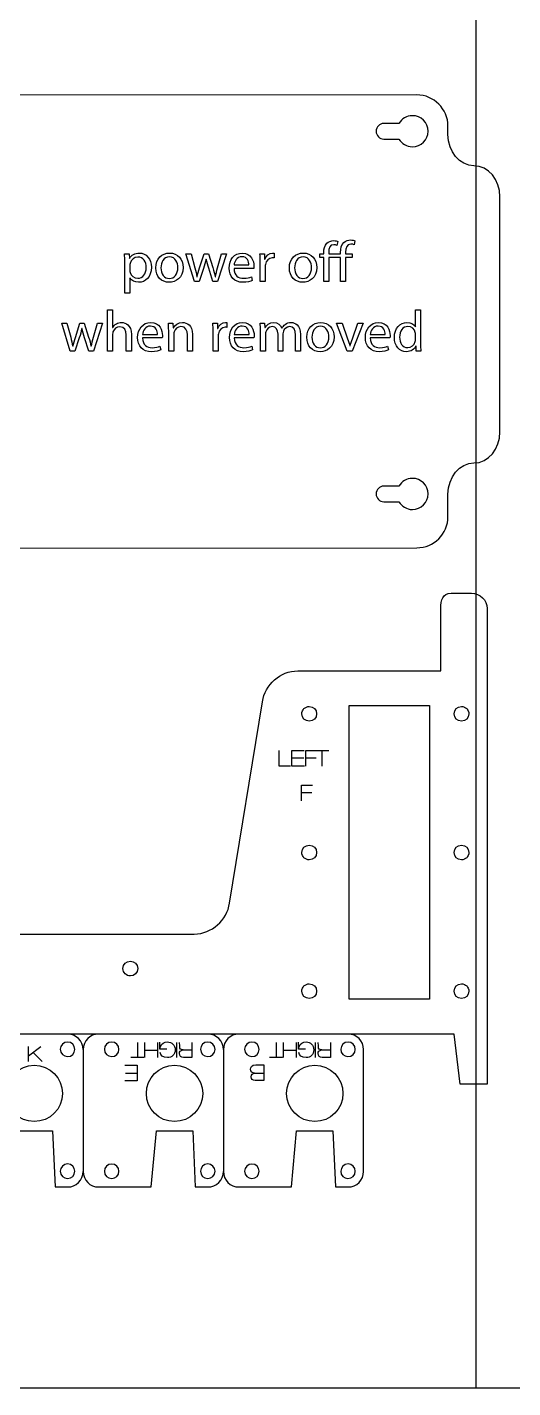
# Model space of a CAD drawing. Header units: millimetres. Extents: x -1200 to 0, y -900 to 0.
# Drawn here: x -686.4 to -592.9, y -900 to -637.8 of the extents above; entities that cross this region are included whole.
import ezdxf

# ---------------------------------------------------------------- set-up
doc = ezdxf.new("R2010")
doc.units = ezdxf.units.MM
doc.layers.add('CUTS', color=1, linetype='Continuous', true_color=0xff0000)
doc.layers.add('TEXT', color=5, linetype='Continuous', true_color=0x0000ff)
doc.layers.add('laser bed referance', color=3, linetype='Continuous', lineweight=25, true_color=0x00ff00)
doc.layers.add('Referance Lines', color=2, linetype='Continuous', lineweight=25, true_color=0xffff00)

msp = doc.modelspace()

# ---------------------------------------------------------------- linework, layer by layer
at = {"layer": 'CUTS', "color": 1, "lineweight": 25, "true_color": 0xff0000}
for points in [[(-611.37, -650.82), (-692.41, -650.87), (-692.41, -650.96)], [(-614.81, -656.32), (-617.71, -656.32)], [(-605.37, -658.47), (-605.37, -656.82)], [(-617.71, -659.32), (-614.81, -659.32)], [(-600.36, -664.47), (-600.36, -664.47)], [(-595.36, -715.76), (-595.36, -670.46)], [(-614.81, -726.22), (-617.71, -726.22)], [(-605.37, -732.11), (-605.37, -727.76)], [(-617.71, -729.22), (-614.81, -729.22)], [(-690.8, -738.16), (-611.37, -738.11)], [(-604.76, -746.84), (-600.85, -746.84)], [(-634.29, -761.83), (-606.76, -761.83), (-606.76, -749.83)], [(-597.85, -749.83), (-597.85, -764.83), (-597.85, -764.83)], [(-597.85, -764.83), (-597.85, -841.45), (-603.05, -841.46), (-604.15, -831.83), (-852.4, -831.83), (-855.58, -831.83)], [(-647.42, -806.6), (-641.07, -767.78)], [(-624.4, -768.53), (-608.95, -768.53), (-608.95, -825.13), (-624.4, -825.13), (-624.4, -768.53), (-624.4, -768.53)], [(-865.58, -822.19), (-865.58, -812.55), (-654.2, -812.55)], [(-675.61, -834.83), (-675.61, -858.3)], [(-648.61, -834.83), (-648.61, -858.3)], [(-621.62, -858.3), (-621.62, -834.83)], [(-699.61, -861.3), (-689.51, -861.3), (-688.51, -850.45), (-681.51, -850.45), (-681.51, -850.45), (-681.01, -861.3), (-678.61, -861.3)], [(-672.61, -861.3), (-662.51, -861.3), (-661.51, -850.45), (-654.51, -850.45), (-654.51, -850.45), (-654.01, -861.3), (-651.61, -861.3)], [(-645.61, -861.3), (-635.52, -861.3), (-634.52, -850.45), (-627.51, -850.45), (-627.52, -850.45), (-627.02, -861.3), (-624.62, -861.3)]]:
    msp.add_lwpolyline(points, dxfattribs=at)
for points in [[(-605.37, -656.82), (-605.37, -653.52), (-608.07, -650.82), (-611.37, -650.82)], [(-612.21, -654.82), (-613.32, -654.82), (-614.29, -655.42), (-614.81, -656.32)], [(-609.21, -657.82), (-609.21, -656.16), (-610.56, -654.82), (-612.21, -654.82)], [(-617.71, -656.32), (-618.54, -656.32), (-619.21, -656.99), (-619.21, -657.82)], [(-619.21, -657.82), (-619.21, -658.65), (-618.54, -659.32), (-617.71, -659.32)], [(-612.21, -660.82), (-610.56, -660.82), (-609.21, -659.47), (-609.21, -657.82)], [(-614.81, -659.32), (-614.29, -660.21), (-613.32, -660.82), (-612.21, -660.82)], [(-600.36, -664.47), (-603.11, -664.47), (-605.37, -661.77), (-605.37, -658.47)], [(-595.36, -670.46), (-595.36, -667.17), (-597.61, -664.47), (-600.36, -664.47)], [(-600.36, -721.76), (-597.61, -721.76), (-595.36, -719.06), (-595.36, -715.76)], [(-605.37, -727.76), (-605.37, -724.46), (-603.11, -721.76), (-600.36, -721.76)], [(-617.71, -726.22), (-618.54, -726.22), (-619.21, -726.89), (-619.21, -727.72)], [(-612.21, -724.72), (-613.32, -724.72), (-614.29, -725.32), (-614.81, -726.22)], [(-609.21, -727.72), (-609.21, -726.06), (-610.56, -724.72), (-612.21, -724.72)], [(-619.21, -727.72), (-619.21, -728.55), (-618.54, -729.22), (-617.71, -729.22)], [(-612.21, -730.72), (-610.56, -730.72), (-609.21, -729.37), (-609.21, -727.72)], [(-614.81, -729.22), (-614.29, -730.11), (-613.32, -730.72), (-612.21, -730.72)], [(-611.37, -738.11), (-608.07, -738.11), (-605.37, -735.41), (-605.37, -732.11)], [(-606.76, -749.83), (-606.76, -748.19), (-606.42, -746.84), (-604.76, -746.84)], [(-600.85, -746.84), (-599.2, -746.84), (-597.85, -748.19), (-597.85, -749.83)], [(-641.07, -767.78), (-640.64, -764.51), (-637.59, -761.83), (-634.29, -761.83)], [(-633.51, -770.11), (-633.51, -769.32), (-632.87, -768.68), (-632.08, -768.68)], [(-632.08, -771.53), (-632.87, -771.53), (-633.51, -770.89), (-633.51, -770.11)], [(-632.08, -768.68), (-631.29, -768.68), (-630.66, -769.32), (-630.66, -770.11)], [(-630.66, -770.11), (-630.66, -770.89), (-631.29, -771.53), (-632.08, -771.53)], [(-604.19, -770.11), (-604.19, -769.32), (-603.55, -768.68), (-602.77, -768.68)], [(-602.77, -771.53), (-603.55, -771.53), (-604.19, -770.89), (-604.19, -770.11)], [(-602.77, -768.68), (-601.98, -768.68), (-601.34, -769.32), (-601.34, -770.11)], [(-601.34, -770.11), (-601.34, -770.89), (-601.98, -771.53), (-602.77, -771.53)], [(-633.51, -796.83), (-633.51, -796.05), (-632.87, -795.41), (-632.08, -795.41)], [(-632.08, -798.26), (-632.87, -798.26), (-633.51, -797.62), (-633.51, -796.83)], [(-632.08, -795.41), (-631.29, -795.41), (-630.66, -796.05), (-630.66, -796.83)], [(-630.66, -796.83), (-630.66, -797.62), (-631.29, -798.26), (-632.08, -798.26)], [(-604.19, -796.83), (-604.19, -796.05), (-603.55, -795.41), (-602.77, -795.41)], [(-602.77, -798.26), (-603.55, -798.26), (-604.19, -797.62), (-604.19, -796.83)], [(-602.77, -795.41), (-601.98, -795.41), (-601.34, -796.05), (-601.34, -796.83)], [(-601.34, -796.83), (-601.34, -797.62), (-601.98, -798.26), (-602.77, -798.26)], [(-654.2, -812.55), (-650.9, -812.55), (-647.85, -809.87), (-647.42, -806.6)], [(-667.95, -819.19), (-667.95, -818.41), (-667.31, -817.77), (-666.52, -817.77)], [(-666.52, -817.77), (-665.73, -817.77), (-665.1, -818.41), (-665.1, -819.19)], [(-666.52, -820.62), (-667.31, -820.62), (-667.95, -819.98), (-667.95, -819.19)], [(-665.1, -819.19), (-665.1, -819.98), (-665.73, -820.62), (-666.52, -820.62)], [(-633.51, -823.56), (-633.51, -822.77), (-632.87, -822.13), (-632.08, -822.13)], [(-632.08, -822.13), (-631.29, -822.13), (-630.66, -822.77), (-630.66, -823.56)], [(-604.19, -823.56), (-604.19, -822.77), (-603.55, -822.13), (-602.77, -822.13)], [(-602.77, -822.13), (-601.98, -822.13), (-601.34, -822.77), (-601.34, -823.56)], [(-632.08, -824.98), (-632.87, -824.98), (-633.51, -824.34), (-633.51, -823.56)], [(-630.66, -823.56), (-630.66, -824.34), (-631.29, -824.98), (-632.08, -824.98)], [(-602.77, -824.98), (-603.55, -824.98), (-604.19, -824.34), (-604.19, -823.56)], [(-601.34, -823.56), (-601.34, -824.34), (-601.98, -824.98), (-602.77, -824.98)], [(-678.6, -833.36), (-679.38, -833.36), (-680.01, -833.99), (-680.01, -834.76)], [(-675.61, -834.83), (-675.61, -833.18), (-676.95, -831.83), (-678.61, -831.83)], [(-677.21, -834.77), (-677.2, -833.99), (-677.83, -833.37), (-678.6, -833.36)], [(-672.61, -831.83), (-674.27, -831.83), (-675.61, -833.18), (-675.61, -834.83)], [(-670.1, -833.36), (-670.88, -833.36), (-671.51, -833.99), (-671.51, -834.76)], [(-668.71, -834.77), (-668.71, -833.99), (-669.33, -833.37), (-670.1, -833.36)], [(-651.61, -833.36), (-652.38, -833.36), (-653.01, -833.99), (-653.01, -834.76)], [(-648.61, -834.83), (-648.61, -833.18), (-649.96, -831.83), (-651.61, -831.83)], [(-650.21, -834.77), (-650.21, -833.99), (-650.83, -833.37), (-651.61, -833.36)], [(-645.61, -831.83), (-647.27, -831.83), (-648.61, -833.18), (-648.61, -834.83)], [(-643.11, -833.36), (-643.88, -833.36), (-644.51, -833.99), (-644.51, -834.76)], [(-641.71, -834.77), (-641.71, -833.99), (-642.33, -833.37), (-643.11, -833.36)], [(-624.61, -833.36), (-625.38, -833.36), (-626.01, -833.99), (-626.01, -834.76)], [(-621.62, -834.83), (-621.62, -833.18), (-622.96, -831.83), (-624.62, -831.83)], [(-623.22, -834.77), (-623.21, -833.99), (-623.84, -833.37), (-624.61, -833.36)], [(-680.01, -834.76), (-680.01, -835.53), (-679.39, -836.16), (-678.61, -836.16)], [(-678.61, -836.16), (-677.84, -836.17), (-677.21, -835.54), (-677.21, -834.77)], [(-671.51, -834.76), (-671.51, -835.53), (-670.89, -836.16), (-670.11, -836.16)], [(-670.11, -836.16), (-669.34, -836.17), (-668.71, -835.54), (-668.71, -834.77)], [(-653.01, -834.76), (-653.02, -835.53), (-652.39, -836.16), (-651.62, -836.16)], [(-651.62, -836.16), (-650.84, -836.17), (-650.21, -835.54), (-650.21, -834.77)], [(-644.51, -834.76), (-644.52, -835.53), (-643.89, -836.16), (-643.12, -836.16)], [(-643.12, -836.16), (-642.34, -836.17), (-641.71, -835.54), (-641.71, -834.77)], [(-626.01, -834.76), (-626.02, -835.53), (-625.39, -836.16), (-624.62, -836.16)], [(-624.62, -836.16), (-623.85, -836.17), (-623.22, -835.54), (-623.22, -834.77)], [(-690.43, -843.26), (-690.43, -840.27), (-688, -837.84), (-685.01, -837.84)], [(-685.01, -837.84), (-682.01, -837.84), (-679.58, -840.27), (-679.58, -843.26)], [(-663.44, -843.26), (-663.44, -840.27), (-661.01, -837.84), (-658.01, -837.84)], [(-658.01, -837.84), (-655.01, -837.84), (-652.59, -840.27), (-652.59, -843.26)], [(-636.44, -843.26), (-636.44, -840.27), (-634.01, -837.84), (-631.01, -837.84)], [(-631.01, -837.84), (-628.02, -837.84), (-625.59, -840.27), (-625.59, -843.26)], [(-685.01, -848.69), (-688, -848.69), (-690.43, -846.26), (-690.43, -843.26)], [(-679.58, -843.26), (-679.58, -846.26), (-682.01, -848.69), (-685.01, -848.69)], [(-658.01, -848.69), (-661.01, -848.69), (-663.44, -846.26), (-663.44, -843.26)], [(-652.59, -843.26), (-652.59, -846.26), (-655.01, -848.69), (-658.01, -848.69)], [(-631.01, -848.69), (-634.01, -848.69), (-636.44, -846.26), (-636.44, -843.26)], [(-625.59, -843.26), (-625.59, -846.26), (-628.02, -848.69), (-631.01, -848.69)], [(-678.6, -856.86), (-679.38, -856.86), (-680.01, -857.49), (-680.01, -858.26)], [(-677.21, -858.27), (-677.2, -857.49), (-677.83, -856.87), (-678.6, -856.86)], [(-670.1, -856.87), (-670.88, -856.86), (-671.51, -857.49), (-671.51, -858.26)], [(-668.71, -858.27), (-668.71, -857.5), (-669.33, -856.87), (-670.1, -856.87)], [(-651.61, -856.86), (-652.38, -856.86), (-653.01, -857.49), (-653.01, -858.26)], [(-650.21, -858.27), (-650.21, -857.49), (-650.83, -856.87), (-651.61, -856.86)], [(-643.11, -856.87), (-643.88, -856.86), (-644.51, -857.49), (-644.51, -858.26)], [(-641.71, -858.27), (-641.71, -857.5), (-642.33, -856.87), (-643.11, -856.87)], [(-624.61, -856.86), (-625.38, -856.86), (-626.01, -857.49), (-626.01, -858.26)], [(-623.22, -858.27), (-623.21, -857.49), (-623.84, -856.87), (-624.61, -856.86)], [(-680.01, -858.26), (-680.01, -859.03), (-679.39, -859.66), (-678.61, -859.66)], [(-678.61, -859.66), (-677.84, -859.67), (-677.21, -859.04), (-677.21, -858.27)], [(-678.61, -861.3), (-676.95, -861.3), (-675.61, -859.96), (-675.61, -858.3)], [(-675.61, -858.3), (-675.61, -859.96), (-674.27, -861.3), (-672.61, -861.3)], [(-671.51, -858.26), (-671.51, -859.03), (-670.89, -859.66), (-670.11, -859.66)], [(-670.11, -859.66), (-669.34, -859.67), (-668.71, -859.04), (-668.71, -858.27)], [(-653.01, -858.26), (-653.02, -859.03), (-652.39, -859.66), (-651.62, -859.66)], [(-651.62, -859.66), (-650.84, -859.67), (-650.22, -859.04), (-650.21, -858.27)], [(-651.61, -861.3), (-649.96, -861.3), (-648.61, -859.96), (-648.61, -858.3)], [(-648.61, -858.3), (-648.61, -859.96), (-647.27, -861.3), (-645.61, -861.3)], [(-644.51, -858.26), (-644.52, -859.03), (-643.89, -859.66), (-643.12, -859.66)], [(-643.12, -859.66), (-642.34, -859.67), (-641.72, -859.04), (-641.71, -858.27)], [(-626.01, -858.26), (-626.02, -859.03), (-625.39, -859.66), (-624.62, -859.66)], [(-624.62, -859.66), (-623.85, -859.67), (-623.22, -859.04), (-623.22, -858.27)], [(-624.62, -861.3), (-622.96, -861.3), (-621.62, -859.96), (-621.62, -858.3)]]:
    msp.add_open_spline(points, degree=3, dxfattribs=at)
at = {"layer": 'laser bed referance'}
msp.add_line((-1200, -900), (0, -900), dxfattribs=at)
at = {"layer": 'Referance Lines'}
msp.add_line((-600, 0), (-600, -900), dxfattribs=at)
at = {"layer": 'TEXT', "color": 5, "lineweight": 25, "true_color": 0x0000ff}
for points in [[(-626.57, -679.1), (-626.77, -679.83)], [(-623.29, -678.93), (-623.41, -679.69)], [(-667.63, -681.42), (-666.76, -681.42), (-666.71, -682.34), (-666.68, -682.34)], [(-652.43, -684.25), (-653.3, -686.81), (-654.19, -686.81), (-655.82, -681.42), (-654.81, -681.42), (-654.81, -681.42)], [(-654.81, -681.42), (-654.09, -684.16)], [(-653.18, -684.17), (-652.3, -681.42), (-651.48, -681.42), (-650.64, -684.11)], [(-649.72, -684.12), (-648.95, -681.42), (-647.98, -681.42), (-649.72, -686.81), (-650.61, -686.81), (-651.43, -684.24)], [(-641.57, -681.42), (-640.71, -681.42), (-640.67, -682.49), (-640.63, -682.49)], [(-638.86, -681.33), (-638.86, -682.25)], [(-626.05, -686.81), (-626.05, -682.16), (-628.33, -682.16), (-628.33, -686.81), (-629.3, -686.81), (-629.3, -682.16), (-630.04, -682.16), (-630.04, -681.42), (-629.3, -681.42), (-629.3, -681.25)], [(-628.33, -681.19), (-628.33, -681.42), (-626.05, -681.42), (-626.05, -681.16)], [(-625.08, -681.13), (-625.08, -681.42), (-623.79, -681.42), (-623.79, -682.16), (-625.08, -682.16), (-625.08, -686.81), (-626.05, -686.81), (-626.05, -686.81)], [(-666.6, -686.09), (-666.62, -686.09), (-666.62, -689.02), (-667.59, -689.02), (-667.59, -683.18), (-667.59, -683.18)], [(-666.62, -683.68), (-666.62, -684.61), (-666.62, -684.61)], [(-651.91, -682.46), (-651.94, -682.46)], [(-642.77, -684.29), (-646.56, -684.29), (-646.56, -684.29)], [(-646.55, -683.59), (-643.69, -683.59), (-643.69, -683.59)], [(-640.54, -683.93), (-640.54, -686.81), (-641.53, -686.81), (-641.53, -683.1), (-641.53, -683.1)], [(-653.7, -685.87), (-653.66, -685.87)], [(-650.16, -685.87), (-650.13, -685.87)], [(-643.22, -685.89), (-643.04, -686.59)], [(-670.91, -692.27), (-669.93, -692.27), (-669.93, -695.65), (-669.91, -695.65)], [(-669.93, -696.93), (-669.93, -700.19), (-670.91, -700.19), (-670.91, -692.27), (-670.91, -692.27)], [(-611.64, -695.49), (-611.62, -695.49), (-611.62, -692.27), (-610.65, -692.27), (-610.65, -692.27)], [(-610.65, -692.27), (-610.65, -698.79)], [(-676.34, -697.62), (-677.21, -700.19), (-678.1, -700.19), (-679.73, -694.79), (-678.72, -694.79), (-678.72, -694.79)], [(-678.72, -694.79), (-678, -697.53)], [(-677.1, -697.55), (-676.22, -694.79), (-675.39, -694.79), (-674.55, -697.49)], [(-673.63, -697.5), (-672.86, -694.79), (-671.89, -694.79), (-673.63, -700.19), (-674.52, -700.19), (-675.35, -697.61)], [(-659.18, -694.79), (-658.31, -694.79), (-658.26, -695.68), (-658.23, -695.68)], [(-650.63, -694.79), (-649.77, -694.79), (-649.73, -695.86), (-649.7, -695.86)], [(-647.92, -694.7), (-647.92, -695.63)], [(-641.51, -694.79), (-640.66, -694.79), (-640.61, -695.67), (-640.58, -695.67)], [(-623.77, -697.81), (-622.72, -694.79), (-621.69, -694.79), (-623.81, -700.19), (-624.75, -700.19), (-626.8, -694.79), (-625.75, -694.79), (-625.75, -694.79)], [(-625.75, -694.79), (-624.69, -697.81)], [(-675.82, -695.84), (-675.85, -695.84)], [(-666.32, -696.98), (-666.32, -700.19), (-667.3, -700.19), (-667.3, -697.09)], [(-664.16, -696.97), (-661.3, -696.97), (-661.3, -696.97)], [(-658.16, -696.94), (-658.16, -700.19), (-659.14, -700.19), (-659.14, -696.25), (-659.14, -696.25)], [(-654.54, -696.98), (-654.54, -700.19), (-655.53, -700.19), (-655.53, -697.08)], [(-649.61, -697.31), (-649.61, -700.19), (-650.59, -700.19), (-650.59, -696.48), (-650.59, -696.48)], [(-646.5, -696.97), (-643.63, -696.97), (-643.63, -696.97)], [(-640.51, -696.94), (-640.51, -700.19), (-641.47, -700.19), (-641.47, -696.25), (-641.47, -696.25)], [(-637.13, -696.85), (-637.13, -700.19), (-638.09, -700.19), (-638.09, -696.95)], [(-637.36, -695.76), (-637.33, -695.76)], [(-633.76, -697.02), (-633.76, -700.19), (-634.71, -700.19), (-634.71, -697.14)], [(-620.32, -696.97), (-617.46, -696.97), (-617.46, -696.97)], [(-611.62, -697.92), (-611.62, -696.99), (-611.62, -696.99)], [(-677.61, -699.25), (-677.58, -699.25)], [(-674.07, -699.25), (-674.04, -699.25)], [(-660.39, -697.67), (-664.18, -697.67), (-664.18, -697.67)], [(-660.83, -699.26), (-660.65, -699.96)], [(-642.72, -697.67), (-646.51, -697.67), (-646.51, -697.67)], [(-643.16, -699.26), (-642.99, -699.96)], [(-624.26, -699.21), (-624.23, -699.21)], [(-616.54, -697.67), (-620.33, -697.67), (-620.33, -697.67)], [(-616.99, -699.26), (-616.81, -699.96)], [(-610.6, -700.19), (-611.47, -700.19), (-611.52, -699.25), (-611.55, -699.25)], [(-635.7, -780.22), (-637.84, -780.22), (-637.84, -777.18)], [(-633.01, -780.22), (-635.41, -780.22), (-635.41, -777.18), (-633.04, -777.18)], [(-635.41, -778.59), (-633.14, -778.59)], [(-632.74, -780.22), (-632.74, -777.18), (-630.61, -777.18)], [(-632.74, -778.59), (-630.73, -778.59)], [(-630.94, -777.18), (-628.31, -777.18)], [(-629.62, -780.22), (-629.62, -777.18)], [(-633.59, -786.86), (-633.59, -783.84), (-631.47, -783.84)], [(-633.59, -785.25), (-631.6, -785.25)], [(-665.13, -833.47), (-665.13, -836.32)], [(-663.74, -836.35), (-663.74, -833.47)], [(-661.27, -833.47), (-661.27, -836.35)], [(-659.48, -834.76), (-660.83, -834.76), (-660.83, -833.41)], [(-657.54, -836.35), (-657.54, -833.47)], [(-654.69, -833.47), (-654.69, -836.35), (-656.27, -836.35)], [(-638.43, -833.47), (-638.43, -836.32)], [(-637.04, -836.35), (-637.04, -833.47)], [(-634.58, -833.47), (-634.58, -836.35)], [(-632.79, -834.76), (-634.14, -834.76), (-634.14, -833.41)], [(-630.85, -836.35), (-630.85, -833.47)], [(-627.99, -833.47), (-627.99, -836.35), (-629.57, -836.35)], [(-686.12, -836.05), (-683.76, -834.25)], [(-686.12, -837.12), (-686.12, -834.25)], [(-685.25, -835.39), (-683.49, -837.12)], [(-663.93, -836.35), (-666.41, -836.35)], [(-661.27, -835.01), (-663.74, -835.01)], [(-656.38, -834.88), (-656.37, -834.87)], [(-656.37, -834.87), (-654.69, -834.86)], [(-637.24, -836.35), (-639.71, -836.35)], [(-634.58, -835.01), (-637.04, -835.01)], [(-629.68, -834.88), (-629.68, -834.87), (-627.99, -834.86)], [(-667.61, -837.82), (-665.23, -837.82), (-665.23, -840.84), (-667.58, -840.84)], [(-642.36, -837.77), (-640.83, -837.77), (-640.83, -840.79), (-640.83, -840.79)], [(-665.23, -839.44), (-667.48, -839.44)], [(-642.61, -839.35), (-642.61, -839.34)], [(-642.61, -839.35), (-640.83, -839.35)], [(-640.83, -840.79), (-642.47, -840.79)]]:
    msp.add_lwpolyline(points, dxfattribs=at)
for points in [[(-628.69, -679.41), (-628.38, -679.1), (-627.94, -678.91), (-627.33, -678.91)], [(-627.33, -678.91), (-627.02, -678.91), (-626.73, -679.01), (-626.57, -679.1)], [(-625.43, -679.27), (-625.06, -678.92), (-624.57, -678.77), (-624.12, -678.77)], [(-624.12, -678.77), (-623.77, -678.77), (-623.47, -678.85), (-623.29, -678.93)], [(-667.59, -683.18), (-667.59, -682.49), (-667.61, -681.93), (-667.63, -681.42)], [(-666.68, -682.34), (-666.29, -681.68), (-665.65, -681.3), (-664.77, -681.3)], [(-664.77, -681.3), (-663.45, -681.3), (-662.47, -682.41), (-662.47, -684.04)], [(-661.63, -684.16), (-661.63, -682.36), (-660.44, -681.3), (-658.96, -681.3)], [(-658.96, -681.3), (-657.41, -681.3), (-656.36, -682.43), (-656.36, -684.07)], [(-647.5, -684.2), (-647.5, -682.57), (-646.54, -681.3), (-644.97, -681.3)], [(-644.97, -681.3), (-643.2, -681.3), (-642.74, -682.84), (-642.74, -683.83)], [(-641.53, -683.1), (-641.53, -682.46), (-641.54, -681.92), (-641.57, -681.42)], [(-640.63, -682.49), (-640.39, -681.76), (-639.79, -681.3), (-639.13, -681.3)], [(-639.13, -681.3), (-639.03, -681.3), (-638.95, -681.32), (-638.86, -681.33)], [(-635.91, -684.16), (-635.91, -682.36), (-634.71, -681.3), (-633.23, -681.3)], [(-633.23, -681.3), (-631.68, -681.3), (-630.63, -682.43), (-630.63, -684.07)], [(-629.3, -681.25), (-629.3, -680.49), (-629.12, -679.84), (-628.69, -679.41)], [(-627.35, -679.69), (-628.12, -679.69), (-628.33, -680.35), (-628.33, -681.19)], [(-626.77, -679.83), (-626.91, -679.75), (-627.12, -679.69), (-627.35, -679.69)], [(-626.05, -681.16), (-626.05, -680.4), (-625.89, -679.71), (-625.43, -679.27)], [(-624.05, -679.56), (-624.87, -679.56), (-625.08, -680.29), (-625.08, -681.13)], [(-623.41, -679.69), (-623.57, -679.62), (-623.76, -679.56), (-624.05, -679.56)], [(-666.55, -683.29), (-666.58, -683.41), (-666.62, -683.56), (-666.62, -683.68)], [(-665.07, -682.08), (-665.74, -682.08), (-666.37, -682.55), (-666.55, -683.29)], [(-665.1, -686.16), (-664.06, -686.16), (-663.46, -685.32), (-663.46, -684.08)], [(-663.46, -684.08), (-663.46, -683.01), (-664.03, -682.08), (-665.07, -682.08)], [(-662.47, -684.04), (-662.47, -685.97), (-663.66, -686.93), (-664.93, -686.93)], [(-659.05, -686.93), (-660.5, -686.93), (-661.63, -685.86), (-661.63, -684.16)], [(-658.98, -682.04), (-660.13, -682.04), (-660.63, -683.11), (-660.63, -684.12)], [(-660.63, -684.12), (-660.63, -685.31), (-659.96, -686.2), (-659, -686.2)], [(-656.36, -684.07), (-656.36, -686.06), (-657.76, -686.93), (-659.05, -686.93)], [(-659, -686.2), (-658.07, -686.2), (-657.36, -685.32), (-657.36, -684.1)], [(-657.36, -684.1), (-657.36, -683.19), (-657.82, -682.04), (-658.98, -682.04)], [(-654.09, -684.16), (-653.94, -684.76), (-653.8, -685.32), (-653.7, -685.87)], [(-653.66, -685.87), (-653.54, -685.33), (-653.36, -684.75), (-653.18, -684.17)], [(-651.94, -682.46), (-652.07, -683.11), (-652.24, -683.67), (-652.43, -684.25)], [(-651.43, -684.24), (-651.62, -683.63), (-651.78, -683.1), (-651.91, -682.46)], [(-650.64, -684.11), (-650.44, -684.76), (-650.29, -685.33), (-650.16, -685.87)], [(-650.13, -685.87), (-650.04, -685.33), (-649.9, -684.76), (-649.72, -684.12)], [(-644.85, -686.93), (-646.51, -686.93), (-647.5, -685.83), (-647.5, -684.2)], [(-646.56, -684.29), (-646.54, -685.62), (-645.71, -686.16), (-644.71, -686.16)], [(-645.05, -682.01), (-646.05, -682.01), (-646.47, -682.91), (-646.55, -683.59)], [(-643.69, -683.59), (-643.68, -682.98), (-643.94, -682.01), (-645.05, -682.01)], [(-642.74, -683.83), (-642.74, -684.04), (-642.75, -684.18), (-642.77, -684.29)], [(-640.51, -683.48), (-640.53, -683.61), (-640.54, -683.78), (-640.54, -683.93)], [(-639.2, -682.23), (-639.89, -682.23), (-640.38, -682.74), (-640.51, -683.48)], [(-638.86, -682.25), (-638.96, -682.23), (-639.06, -682.23), (-639.2, -682.23)], [(-633.32, -686.93), (-634.77, -686.93), (-635.91, -685.86), (-635.91, -684.16)], [(-633.25, -682.04), (-634.4, -682.04), (-634.9, -683.11), (-634.9, -684.12)], [(-634.9, -684.12), (-634.9, -685.31), (-634.23, -686.2), (-633.28, -686.2)], [(-630.63, -684.07), (-630.63, -686.06), (-632.03, -686.93), (-633.32, -686.93)], [(-633.28, -686.2), (-632.34, -686.2), (-631.64, -685.32), (-631.64, -684.1)], [(-631.64, -684.1), (-631.64, -683.19), (-632.09, -682.04), (-633.25, -682.04)], [(-666.62, -684.61), (-666.62, -684.76), (-666.61, -684.89), (-666.57, -685.02)], [(-664.93, -686.93), (-665.65, -686.93), (-666.27, -686.62), (-666.6, -686.09)], [(-666.57, -685.02), (-666.39, -685.7), (-665.8, -686.16), (-665.1, -686.16)], [(-643.04, -686.59), (-643.39, -686.74), (-643.99, -686.93), (-644.85, -686.93)], [(-644.71, -686.16), (-644.01, -686.16), (-643.58, -686.04), (-643.22, -685.89)], [(-669.2, -694.95), (-668.91, -694.78), (-668.57, -694.68), (-668.2, -694.68)], [(-668.2, -694.68), (-667.48, -694.68), (-666.32, -695.13), (-666.32, -696.98)], [(-665.11, -697.58), (-665.11, -695.95), (-664.15, -694.68), (-662.58, -694.68)], [(-662.58, -694.68), (-660.81, -694.68), (-660.35, -696.22), (-660.35, -697.21)], [(-659.14, -696.25), (-659.14, -695.68), (-659.15, -695.24), (-659.18, -694.79)], [(-658.23, -695.68), (-657.97, -695.18), (-657.34, -694.68), (-656.45, -694.68)], [(-656.45, -694.68), (-655.7, -694.68), (-654.54, -695.13), (-654.54, -696.98)], [(-650.59, -696.48), (-650.59, -695.84), (-650.6, -695.29), (-650.63, -694.79)], [(-649.7, -695.86), (-649.45, -695.14), (-648.85, -694.68), (-648.19, -694.68)], [(-648.19, -694.68), (-648.09, -694.68), (-648.01, -694.69), (-647.92, -694.7)], [(-647.44, -697.58), (-647.44, -695.95), (-646.49, -694.68), (-644.91, -694.68)], [(-644.91, -694.68), (-643.14, -694.68), (-642.68, -696.22), (-642.68, -697.21)], [(-641.47, -696.25), (-641.47, -695.68), (-641.49, -695.24), (-641.51, -694.79)], [(-640.58, -695.67), (-640.28, -695.16), (-639.78, -694.68), (-638.87, -694.68)], [(-638.87, -694.68), (-638.15, -694.68), (-637.59, -695.13), (-637.36, -695.76)], [(-636.72, -695.06), (-636.4, -694.81), (-636.05, -694.68), (-635.54, -694.68)], [(-635.54, -694.68), (-634.81, -694.68), (-633.76, -695.15), (-633.76, -697.02)], [(-632.56, -697.53), (-632.56, -695.74), (-631.37, -694.68), (-629.89, -694.68)], [(-629.89, -694.68), (-628.34, -694.68), (-627.29, -695.81), (-627.29, -697.45)], [(-621.27, -697.58), (-621.27, -695.95), (-620.31, -694.68), (-618.74, -694.68)], [(-618.74, -694.68), (-616.97, -694.68), (-616.51, -696.22), (-616.51, -697.21)], [(-615.69, -697.57), (-615.7, -695.77), (-614.57, -694.68), (-613.27, -694.68)], [(-613.27, -694.68), (-612.43, -694.68), (-611.88, -695.07), (-611.64, -695.49)], [(-675.85, -695.84), (-675.98, -696.49), (-676.15, -697.04), (-676.34, -697.62)], [(-675.35, -697.61), (-675.54, -697.01), (-675.69, -696.48), (-675.82, -695.84)], [(-674.55, -697.49), (-674.35, -698.14), (-674.2, -698.7), (-674.07, -699.25)], [(-674.04, -699.25), (-673.95, -698.7), (-673.81, -698.14), (-673.63, -697.5)], [(-669.86, -696.46), (-669.92, -696.61), (-669.93, -696.75), (-669.93, -696.93)], [(-669.91, -695.65), (-669.75, -695.37), (-669.5, -695.11), (-669.2, -694.95)], [(-668.55, -695.49), (-669.18, -695.49), (-669.67, -695.94), (-669.86, -696.46)], [(-667.3, -697.09), (-667.3, -696.22), (-667.62, -695.49), (-668.55, -695.49)], [(-662.66, -695.38), (-663.66, -695.38), (-664.09, -696.29), (-664.16, -696.97)], [(-661.3, -696.97), (-661.29, -696.35), (-661.56, -695.38), (-662.66, -695.38)], [(-660.35, -697.21), (-660.35, -697.41), (-660.36, -697.56), (-660.39, -697.67)], [(-658.09, -696.49), (-658.13, -696.61), (-658.16, -696.78), (-658.16, -696.94)], [(-656.77, -695.48), (-657.41, -695.48), (-657.91, -695.94), (-658.09, -696.49)], [(-655.53, -697.08), (-655.53, -696.21), (-655.85, -695.48), (-656.77, -695.48)], [(-649.57, -696.85), (-649.6, -696.99), (-649.61, -697.16), (-649.61, -697.31)], [(-648.26, -695.61), (-648.95, -695.61), (-649.44, -696.12), (-649.57, -696.85)], [(-647.92, -695.63), (-648.02, -695.61), (-648.12, -695.61), (-648.26, -695.61)], [(-644.99, -695.38), (-646, -695.38), (-646.42, -696.29), (-646.5, -696.97)], [(-643.63, -696.97), (-643.62, -696.35), (-643.89, -695.38), (-644.99, -695.38)], [(-642.68, -697.21), (-642.68, -697.41), (-642.7, -697.56), (-642.72, -697.67)], [(-640.43, -696.46), (-640.49, -696.6), (-640.51, -696.78), (-640.51, -696.94)], [(-639.22, -695.48), (-639.82, -695.48), (-640.28, -695.97), (-640.43, -696.46)], [(-638.09, -696.95), (-638.09, -696.1), (-638.47, -695.48), (-639.22, -695.48)], [(-637.33, -695.76), (-637.17, -695.45), (-636.94, -695.23), (-636.72, -695.06)], [(-637.06, -696.36), (-637.1, -696.51), (-637.13, -696.68), (-637.13, -696.85)], [(-635.88, -695.48), (-636.45, -695.48), (-636.88, -695.9), (-637.06, -696.36)], [(-634.71, -697.14), (-634.71, -696.1), (-635.1, -695.48), (-635.88, -695.48)], [(-629.91, -695.42), (-631.06, -695.42), (-631.56, -696.49), (-631.56, -697.5)], [(-631.56, -697.5), (-631.56, -698.68), (-630.89, -699.57), (-629.93, -699.57)], [(-627.29, -697.45), (-627.29, -699.44), (-628.68, -700.31), (-629.98, -700.31)], [(-629.93, -699.57), (-629, -699.57), (-628.29, -698.69), (-628.29, -697.48)], [(-628.29, -697.48), (-628.29, -696.56), (-628.75, -695.42), (-629.91, -695.42)], [(-618.82, -695.38), (-619.82, -695.38), (-620.25, -696.29), (-620.32, -696.97)], [(-617.46, -696.97), (-617.45, -696.35), (-617.71, -695.38), (-618.82, -695.38)], [(-616.51, -697.21), (-616.51, -697.41), (-616.52, -697.56), (-616.54, -697.67)], [(-613.08, -695.45), (-614.09, -695.45), (-614.69, -696.34), (-614.69, -697.52)], [(-614.69, -697.52), (-614.69, -698.62), (-614.15, -699.52), (-613.1, -699.52)], [(-611.66, -696.58), (-611.81, -695.96), (-612.34, -695.45), (-613.08, -695.45)], [(-611.62, -696.99), (-611.62, -696.87), (-611.63, -696.7), (-611.66, -696.58)], [(-678, -697.53), (-677.85, -698.14), (-677.71, -698.69), (-677.61, -699.25)], [(-677.58, -699.25), (-677.45, -698.7), (-677.27, -698.13), (-677.1, -697.55)], [(-662.46, -700.31), (-664.12, -700.31), (-665.11, -699.21), (-665.11, -697.58)], [(-664.18, -697.67), (-664.15, -698.99), (-663.32, -699.54), (-662.33, -699.54)], [(-660.65, -699.96), (-661, -700.12), (-661.6, -700.31), (-662.46, -700.31)], [(-662.33, -699.54), (-661.62, -699.54), (-661.19, -699.42), (-660.83, -699.26)], [(-644.79, -700.31), (-646.45, -700.31), (-647.44, -699.21), (-647.44, -697.58)], [(-646.51, -697.67), (-646.49, -698.99), (-645.65, -699.54), (-644.66, -699.54)], [(-642.99, -699.96), (-643.33, -700.12), (-643.93, -700.31), (-644.79, -700.31)], [(-644.66, -699.54), (-643.96, -699.54), (-643.52, -699.42), (-643.16, -699.26)], [(-629.98, -700.31), (-631.43, -700.31), (-632.56, -699.24), (-632.56, -697.53)], [(-624.69, -697.81), (-624.51, -698.32), (-624.37, -698.76), (-624.26, -699.21)], [(-624.23, -699.21), (-624.1, -698.76), (-623.95, -698.32), (-623.77, -697.81)], [(-618.62, -700.31), (-620.28, -700.31), (-621.27, -699.21), (-621.27, -697.58)], [(-620.33, -697.67), (-620.31, -698.99), (-619.48, -699.54), (-618.48, -699.54)], [(-616.81, -699.96), (-617.16, -700.12), (-617.76, -700.31), (-618.62, -700.31)], [(-618.48, -699.54), (-617.78, -699.54), (-617.35, -699.42), (-616.99, -699.26)], [(-613.37, -700.31), (-614.67, -700.31), (-615.69, -699.21), (-615.69, -697.57)], [(-611.55, -699.25), (-611.84, -699.85), (-612.49, -700.31), (-613.37, -700.31)], [(-613.1, -699.52), (-612.44, -699.52), (-611.84, -699.07), (-611.66, -698.35)], [(-611.66, -698.35), (-611.63, -698.21), (-611.62, -698.08), (-611.62, -697.92)], [(-610.65, -698.79), (-610.65, -699.27), (-610.62, -699.82), (-610.6, -700.19)], [(-660.73, -834.28), (-660.54, -833.62), (-659.98, -833.35), (-659.38, -833.35)], [(-659.38, -833.35), (-658.56, -833.35), (-657.89, -833.9), (-657.89, -834.85)], [(-657.01, -834.27), (-657.01, -834.16), (-657.02, -833.59), (-657.07, -833.47)], [(-634.04, -834.28), (-633.84, -833.62), (-633.28, -833.35), (-632.68, -833.35)], [(-632.68, -833.35), (-631.86, -833.35), (-631.2, -833.9), (-631.2, -834.85)], [(-630.31, -834.27), (-630.31, -834.16), (-630.32, -833.59), (-630.38, -833.47)], [(-660.83, -834.76), (-660.79, -834.42), (-660.73, -834.28), (-660.73, -834.28)], [(-659.38, -836.35), (-660.28, -836.35), (-660.69, -835.95), (-660.79, -835.39)], [(-657.89, -834.85), (-657.89, -835.8), (-658.56, -836.35), (-659.38, -836.35)], [(-657.06, -835.56), (-657.06, -835.29), (-656.88, -834.91), (-656.38, -834.88)], [(-656.27, -836.35), (-656.84, -836.35), (-657.06, -836.07), (-657.06, -835.56)], [(-656.37, -834.87), (-656.82, -834.87), (-657.01, -834.66), (-657.01, -834.27)], [(-634.14, -834.76), (-634.1, -834.42), (-634.04, -834.28), (-634.04, -834.28)], [(-632.68, -836.35), (-633.58, -836.35), (-633.99, -835.95), (-634.1, -835.39)], [(-631.2, -834.85), (-631.2, -835.8), (-631.86, -836.35), (-632.68, -836.35)], [(-630.37, -835.56), (-630.37, -835.29), (-630.18, -834.91), (-629.68, -834.88)], [(-629.57, -836.35), (-630.15, -836.35), (-630.37, -836.07), (-630.37, -835.56)], [(-629.68, -834.87), (-630.12, -834.87), (-630.31, -834.66), (-630.31, -834.27)], [(-643.38, -838.59), (-643.38, -838.24), (-643.15, -837.77), (-642.36, -837.77)], [(-642.61, -839.34), (-643.01, -839.33), (-643.38, -839.12), (-643.38, -838.59)], [(-643.28, -840.04), (-643.28, -839.68), (-642.97, -839.34), (-642.61, -839.35)], [(-642.47, -840.79), (-642.95, -840.79), (-643.28, -840.53), (-643.28, -840.04)]]:
    msp.add_open_spline(points, degree=3, dxfattribs=at)

doc.saveas('drawing.dxf')
